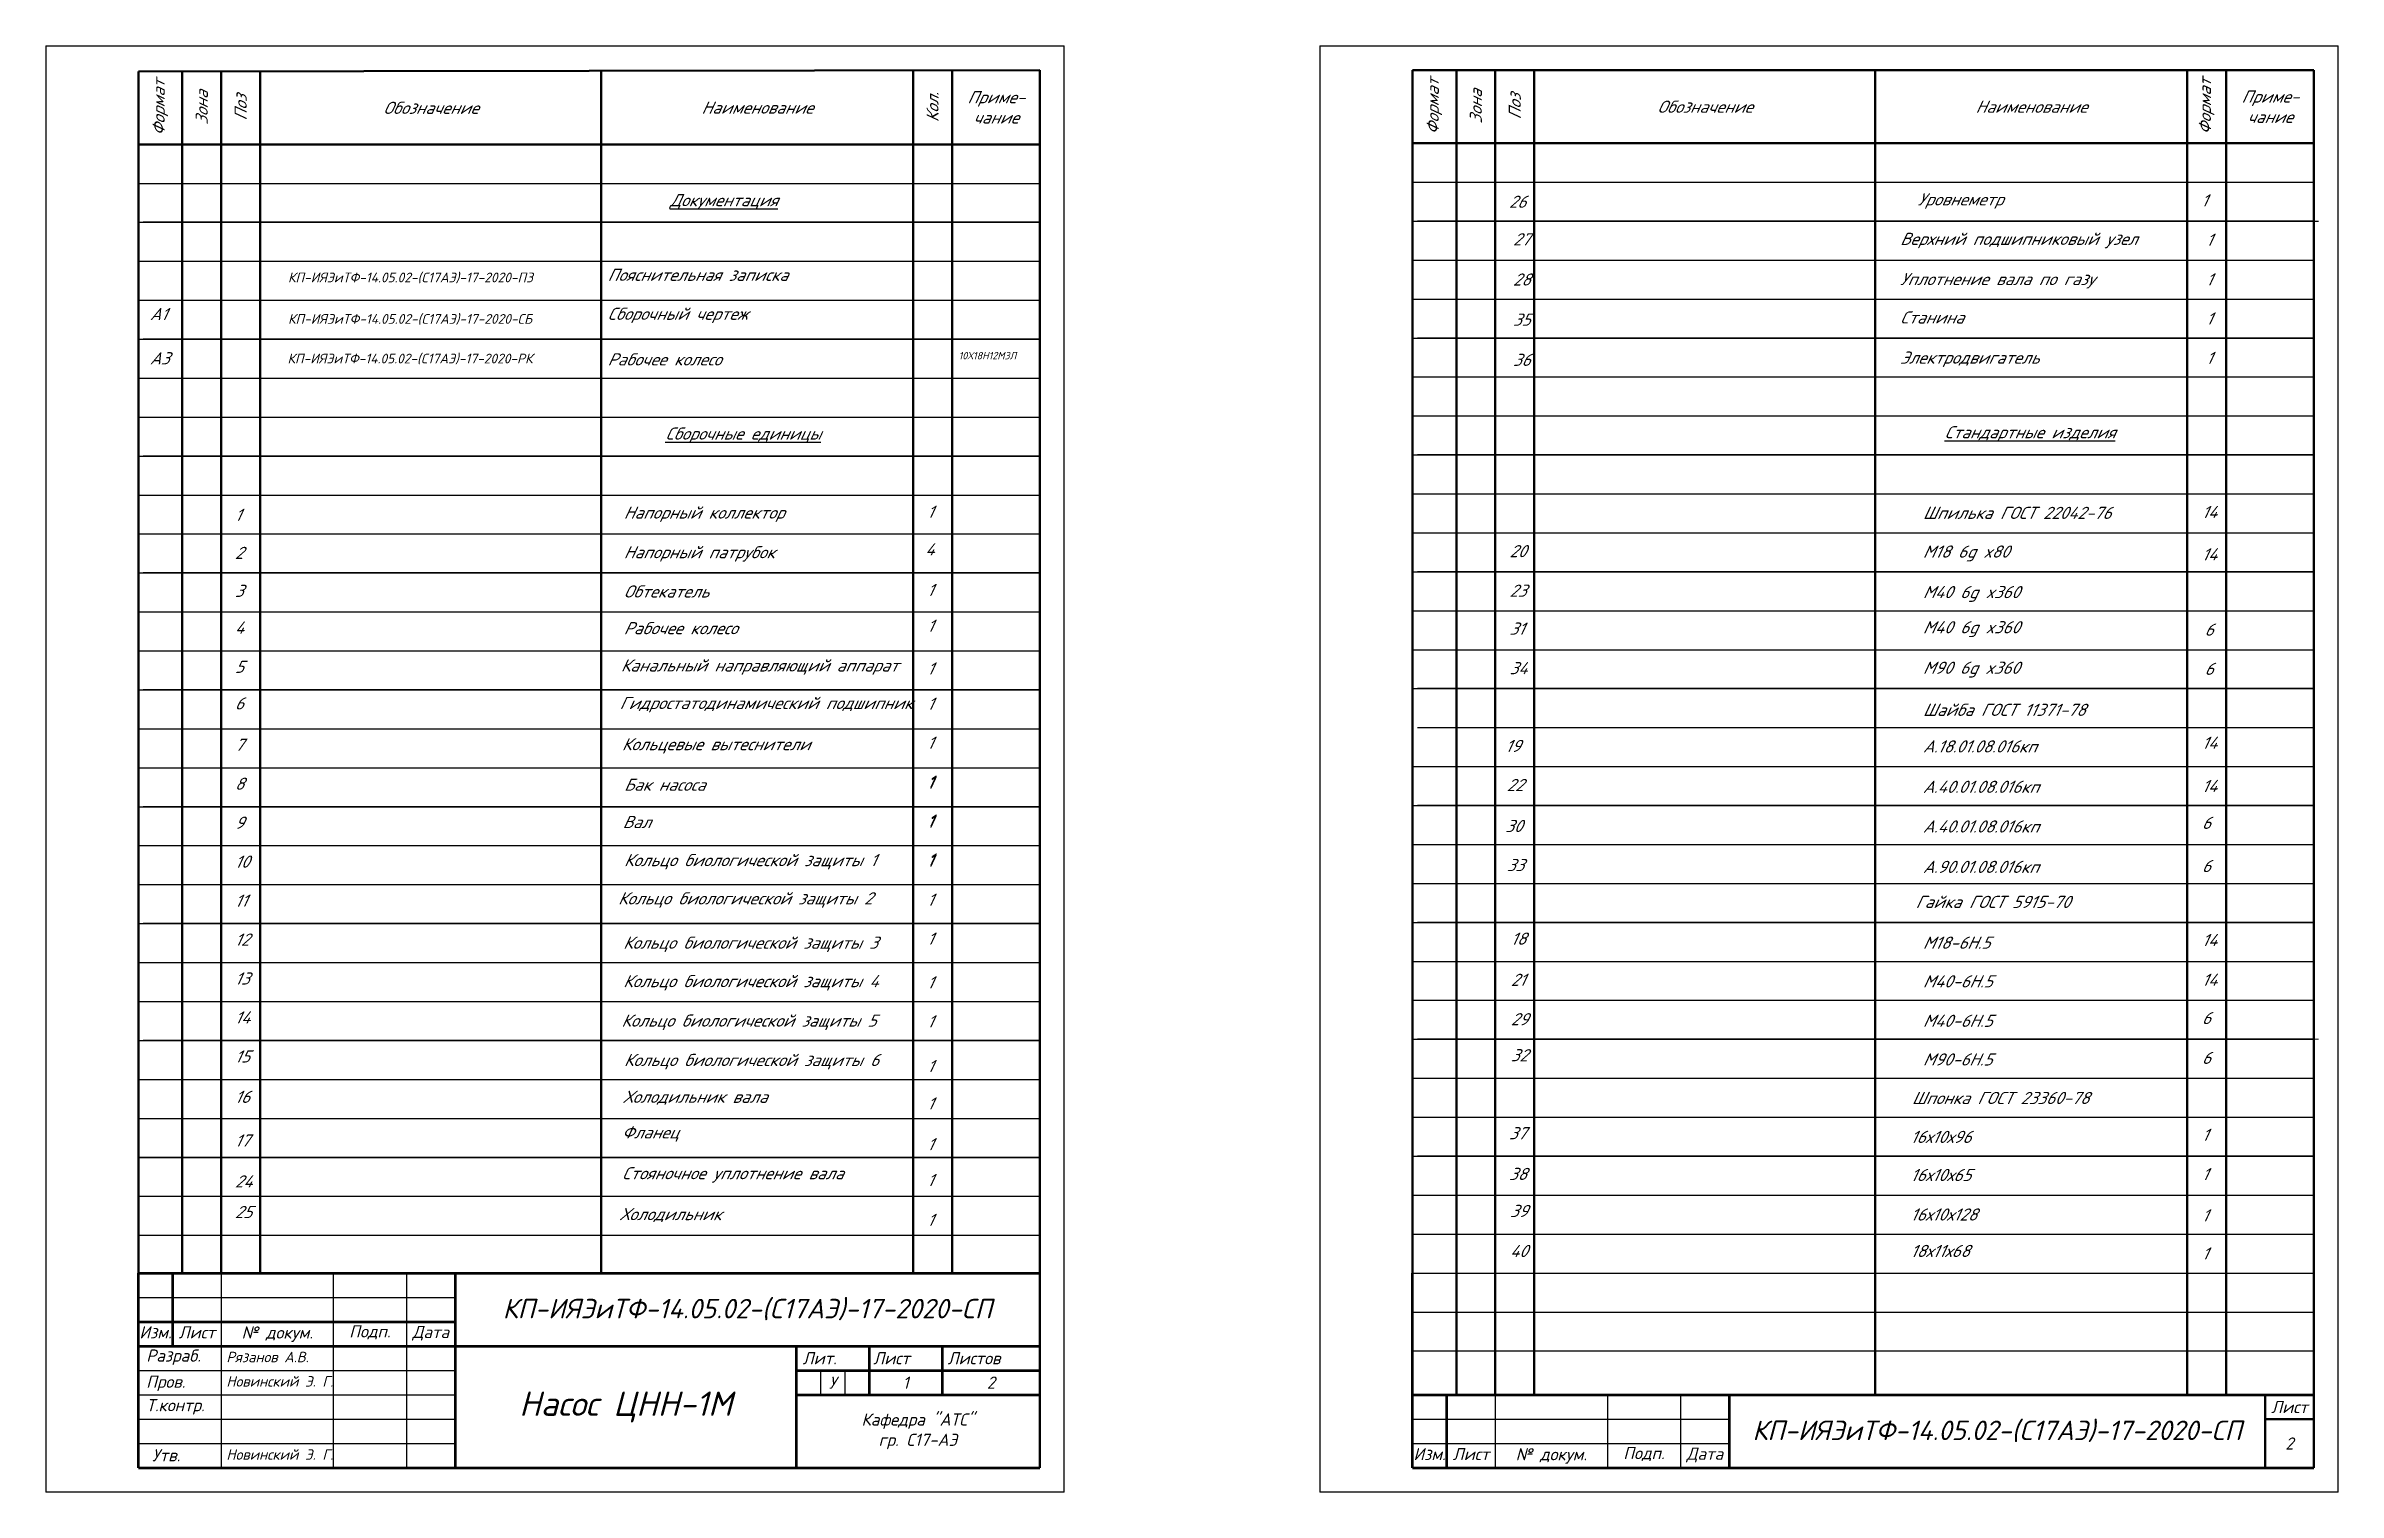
# Model space of a CAD drawing. Header units: millimetres. Extents: x -4 to 466, y 13 to 310.
import ezdxf

# ---------------------------------------------------------------- set-up
doc = ezdxf.new("R2010")
doc.units = ezdxf.units.MM
for name, color, linetype, lineweight in [('main', 7, 'Continuous', 50), ('Основная', 7, 'Continuous', 53), ('Тонкая', 7, 'Continuous', 25), ('Штриховка', 7, 'Continuous', 20)]:
    doc.layers.add(name, color=color, linetype=linetype, lineweight=lineweight)
doc.layers.add('РАМКА', color=7, linetype='Continuous')
doc.styles.add('Frame', font='isocpeur.ttf', dxfattribs={"oblique": 25, "height": 2.5})
doc.styles.add('Размер', font='isocpeur.ttf', dxfattribs={"oblique": 15})
doc.styles.add('Размеры', font='isocpeur.ttf', dxfattribs={"oblique": 15})

msp = doc.modelspace()

# ---------------------------------------------------------------- linework, layer by layer
for p, q in [((-4.45, 310.16), (204.55, 310.16)), ((-4.45, 310.16), (-4.45, 13.16)), ((204.55, 13.16), (204.55, 310.16)), ((257.07, 310.16), (466.07, 310.16)), ((257.07, 310.16), (257.07, 13.16)), ((466.07, 13.16), (466.07, 310.16)), ((14.55, 304.92), (14.55, 289.92)), ((276.07, 305.16), (276.07, 290.16)), ((293.07, 305.16), (363.07, 305.16)), ((301.07, 305.16), (371.07, 305.16)), ((427.07, 305.16), (435.07, 305.16)), ((435.07, 305.16), (443.07, 305.16)), ((14.55, 281.92), (199.55, 281.92)), ((276.07, 282.16), (461.07, 282.16)), ((277.07, 282.16), (461.07, 282.16)), ((14.55, 273.92), (199.55, 273.92)), ((199.55, 273.92), (15.55, 273.92)), ((199.55, 277.16), (199.55, 269.16)), ((276.07, 274.16), (461.07, 274.16)), ((461.07, 274.16), (277.07, 274.16)), ((461.07, 277.16), (461.07, 269.16)), ((14.55, 265.92), (199.55, 265.92)), ((276.07, 266.16), (461.07, 266.16)), ((277.07, 266.16), (461.07, 266.16)), ((14.55, 257.92), (199.55, 257.92)), ((15.55, 257.92), (199.55, 257.92)), ((276.07, 258.16), (461.07, 258.16)), ((276.07, 258.16), (461.07, 258.16)), ((277.07, 258.16), (461.07, 258.16)), ((14.55, 249.92), (199.55, 249.92)), ((199.55, 249.92), (15.55, 249.92)), ((276.07, 250.16), (461.07, 250.16)), ((461.07, 250.16), (277.07, 250.16)), ((14.55, 241.92), (199.55, 241.92)), ((15.55, 241.92), (199.55, 241.92)), ((276.07, 242.16), (461.07, 242.16)), ((277.07, 242.16), (461.07, 242.16)), ((14.55, 233.92), (199.55, 233.92)), ((15.55, 233.92), (199.55, 233.92)), ((276.07, 234.16), (461.07, 234.16)), ((277.07, 234.16), (461.07, 234.16)), ((14.55, 225.92), (199.55, 225.92)), ((199.55, 225.92), (15.55, 225.92)), ((276.07, 226.16), (461.07, 226.16)), ((461.07, 226.16), (277.07, 226.16)), ((14.55, 217.92), (199.55, 217.92)), ((15.55, 217.92), (199.55, 217.92)), ((276.07, 218.16), (461.07, 218.16)), ((277.07, 218.16), (461.07, 218.16)), ((14.55, 209.92), (199.55, 209.92)), ((15.55, 209.92), (199.55, 209.92)), ((276.07, 210.16), (461.07, 210.16)), ((277.07, 210.16), (461.07, 210.16)), ((14.55, 201.92), (199.55, 201.92)), ((199.55, 201.92), (15.55, 201.92)), ((276.07, 202.16), (461.07, 202.16)), ((461.07, 202.16), (277.07, 202.16)), ((14.55, 193.92), (199.55, 193.92)), ((15.55, 193.92), (199.55, 193.92)), ((276.07, 194.16), (461.07, 194.16)), ((277.07, 194.16), (461.07, 194.16)), ((14.55, 185.92), (199.55, 185.92)), ((15.55, 185.92), (199.55, 185.92)), ((276.07, 186.16), (461.07, 186.16)), ((277.07, 186.16), (461.07, 186.16)), ((14.55, 177.92), (199.55, 177.92)), ((199.55, 177.92), (15.55, 177.92)), ((276.07, 178.16), (461.07, 178.16)), ((461.07, 178.16), (277.07, 178.16)), ((14.55, 169.92), (199.55, 169.92)), ((15.55, 169.92), (199.55, 169.92)), ((277.07, 170.16), (461.07, 170.16)), ((14.55, 161.92), (199.55, 161.92)), ((15.55, 161.92), (199.55, 161.92)), ((276.07, 162.16), (461.07, 162.16)), ((276.07, 162.16), (461.07, 162.16)), ((277.07, 162.16), (461.07, 162.16)), ((14.55, 153.92), (199.55, 153.92)), ((199.55, 153.92), (15.55, 153.92)), ((276.07, 154.16), (461.07, 154.16)), ((461.07, 154.16), (277.07, 154.16)), ((14.55, 145.92), (199.55, 145.92)), ((15.55, 145.92), (199.55, 145.92)), ((276.07, 146.16), (461.07, 146.16)), ((277.07, 146.16), (461.07, 146.16)), ((14.55, 137.92), (199.55, 137.92)), ((15.55, 137.92), (199.55, 137.92)), ((276.07, 138.16), (461.07, 138.16)), ((277.07, 138.16), (461.07, 138.16)), ((14.55, 129.92), (199.55, 129.92)), ((199.55, 129.92), (15.55, 129.92)), ((276.07, 130.16), (461.07, 130.16)), ((461.07, 130.16), (277.07, 130.16)), ((14.55, 121.92), (199.55, 121.92)), ((15.55, 121.92), (199.55, 121.92)), ((276.07, 122.16), (461.07, 122.16)), ((277.07, 122.16), (461.07, 122.16)), ((14.55, 113.92), (199.55, 113.92)), ((15.55, 113.92), (199.55, 113.92)), ((276.07, 114.16), (461.07, 114.16)), ((277.07, 114.16), (461.07, 114.16)), ((14.55, 105.92), (199.55, 105.92)), ((199.55, 105.92), (15.55, 105.92)), ((276.07, 106.16), (461.07, 106.16)), ((461.07, 106.16), (277.07, 106.16)), ((14.55, 97.92), (199.55, 97.92)), ((15.55, 97.92), (199.55, 97.92)), ((276.07, 98.16), (461.07, 98.16)), ((277.07, 98.16), (461.07, 98.16)), ((14.55, 89.92), (199.55, 89.92)), ((14.55, 89.92), (199.55, 89.92)), ((276.07, 90.16), (461.07, 90.16)), ((277.07, 90.16), (461.07, 90.16)), ((199.55, 81.92), (14.55, 81.92)), ((14.55, 81.92), (199.55, 81.92)), ((276.07, 82.16), (461.07, 82.16)), ((461.07, 82.16), (277.07, 82.16)), ((14.55, 73.92), (199.55, 73.92)), ((14.55, 73.92), (199.55, 73.92)), ((276.07, 74.16), (461.07, 74.16)), ((277.07, 74.16), (461.07, 74.16)), ((14.55, 65.92), (199.55, 65.92)), ((14.55, 65.92), (199.55, 65.92)), ((276.07, 69.16), (276.07, 61.16)), ((276.07, 66.16), (461.07, 66.16)), ((14.55, 58.16), (28.55, 58.16)), ((14.55, 58.16), (21.55, 58.16)), ((14.55, 58.16), (14.55, 53.16)), ((14.55, 58.16), (14.55, 43.16)), ((15.55, 58.16), (22.55, 58.16)), ((21.55, 58.16), (31.55, 58.16)), ((23.55, 58.16), (31.55, 58.16)), ((28.55, 58.16), (43.55, 58.16)), ((31.55, 58.16), (39.55, 58.16)), ((31.55, 58.16), (54.55, 58.16)), ((31.55, 58.16), (31.55, 18.16)), ((55.55, 58.16), (32.55, 58.16)), ((43.55, 58.16), (59.55, 58.16)), ((54.55, 58.16), (54.55, 18.16)), ((54.55, 58.16), (69.55, 58.16)), ((59.55, 58.16), (76.55, 58.16)), ((69.55, 58.16), (79.55, 58.16)), ((69.55, 58.16), (69.55, 18.16)), ((101.55, 58.16), (165.55, 58.16)), ((199.55, 58.16), (149.55, 58.16)), ((173.55, 58.16), (181.55, 58.16)), ((276.07, 61.16), (276.07, 53.16)), ((276.07, 58.16), (276.07, 53.16)), ((276.07, 58.16), (276.07, 43.16)), ((276.07, 58.16), (461.07, 58.16)), ((14.55, 53.16), (79.55, 53.16)), ((276.07, 53.16), (276.07, 45.16)), ((14.55, 48.16), (79.55, 48.16)), ((276.07, 50.16), (461.07, 50.16)), ((14.55, 43.16), (14.55, 18.16)), ((14.55, 43.16), (79.55, 43.16)), ((14.55, 43.16), (14.55, 38.16)), ((149.55, 43.16), (164.55, 43.16)), ((149.55, 43.16), (149.55, 38.16)), ((164.55, 43.16), (179.55, 43.16)), ((276.07, 45.16), (276.07, 37.16)), ((276.07, 43.16), (276.07, 18.16)), ((276.07, 43.16), (276.07, 38.16)), ((14.55, 38.16), (79.55, 38.16)), ((14.55, 38.16), (14.55, 33.16)), ((149.55, 38.16), (154.55, 38.16)), ((154.55, 38.16), (154.55, 33.16)), ((159.55, 38.16), (159.55, 33.16)), ((276.07, 42.16), (461.07, 42.16)), ((276.07, 38.16), (276.07, 33.16)), ((14.55, 33.16), (79.55, 33.16)), ((293.07, 33.16), (293.07, 18.16)), ((316.07, 33.16), (316.07, 18.16)), ((331.07, 33.16), (331.07, 18.16)), ((14.55, 28.16), (79.55, 28.16)), ((276.07, 28.16), (341.07, 28.16)), ((14.55, 23.16), (79.55, 23.16)), ((276.07, 23.16), (341.07, 23.16)), ((14.55, 18.16), (79.55, 18.16)), ((461.07, 18.16), (451.07, 18.16)), ((204.55, 13.16), (-4.45, 13.16)), ((466.07, 13.16), (257.07, 13.16))]:
    msp.add_line(p, q)
at = {"lineweight": 50}
for p, q in [((14.55, 304.92), (199.55, 305.16)), ((14.55, 57.92), (14.55, 304.92)), ((23.55, 304.93), (23.55, 58.16)), ((31.55, 58.16), (31.55, 304.94)), ((39.55, 58.16), (39.55, 304.95)), ((109.55, 305.04), (109.55, 58.16)), ((173.55, 58.16), (173.55, 305.13)), ((181.55, 305.14), (181.55, 58.16)), ((199.55, 305.16), (199.55, 18.16)), ((276.07, 58.16), (276.07, 305.16)), ((276.07, 305.16), (461.07, 305.16)), ((285.07, 305.16), (285.07, 33.16)), ((293.07, 33.16), (293.07, 305.16)), ((301.07, 33.16), (301.07, 305.16)), ((371.07, 305.16), (371.07, 33.16)), ((435.07, 33.16), (435.07, 305.16)), ((443.07, 305.16), (443.07, 33.16)), ((461.07, 305.16), (461.07, 18.16)), ((14.55, 289.92), (199.55, 289.92)), ((276.07, 290.16), (461.07, 290.16)), ((109.55, 58.16), (173.55, 58.16)), ((277.07, 33.16), (461.07, 33.16))]:
    msp.add_line(p, q, dxfattribs=at)
at = {"lineweight": 30}
msp.add_line((149.55, 18.16), (149.55, 23.16), dxfattribs=at)
at = {"layer": 'main'}
for p, q in [((451.07, 18.16), (451.07, 33.16)), ((451.07, 28.16), (461.07, 28.16))]:
    msp.add_line(p, q, dxfattribs=at)
at = {"layer": 'Основная'}
for p, q in [((14.55, 18.16), (14.55, 58.16)), ((14.55, 58.16), (199.55, 58.16)), ((21.55, 58.16), (21.55, 43.16)), ((79.55, 58.16), (79.55, 18.16)), ((276.07, 18.16), (276.07, 58.16)), ((14.55, 48.16), (79.55, 48.16)), ((14.55, 43.16), (79.55, 43.16)), ((79.55, 43.16), (199.55, 43.16)), ((149.55, 43.16), (149.55, 18.16)), ((164.55, 43.16), (164.55, 33.16)), ((179.55, 43.16), (179.55, 33.16)), ((149.55, 38.16), (199.55, 38.16)), ((149.55, 33.16), (199.55, 33.16)), ((276.07, 33.16), (461.07, 33.16)), ((283.07, 33.16), (283.07, 18.16)), ((341.07, 33.16), (341.07, 18.16)), ((14.55, 18.16), (199.55, 18.16)), ((276.07, 18.16), (341.07, 18.16)), ((341.07, 18.16), (461.07, 18.16))]:
    msp.add_line(p, q, dxfattribs=at)
at = {"layer": 'Тонкая'}
msp.add_line((277.07, 274.16), (462.07, 274.16), dxfattribs=at)
at = {"layer": 'Штриховка'}
msp.add_line((277.07, 106.16), (462.07, 106.16), dxfattribs=at)

# ---------------------------------------------------------------- texts
at = {"char_height": 2.5, "attachment_point": 5, "rotation": 90, "style": 'Frame'}
for s, insert, width in [('Формат', (19.05, 297.42), 15.0073), ('Зона', (27.55, 297.43), 15.0226), ('Формат', (280.57, 297.66), 15), ('Зона', (289.07, 297.66), 15), ('Формат', (439.07, 297.66), 15), ('Поз', (35.55, 297.43), 15.0333), ('Кол.', (177.55, 297.53), 15.2224), ('Поз', (297.07, 297.66), 15)]:
    msp.add_mtext(s, dxfattribs=dict(at, insert=insert, width=width))
for s, insert, char_height, width, attachment_point, style in [('Обозначение', (74.55, 297.43), 2.5, 70, 5, 'Frame'), ('Наименование', (141.55, 297.48), 2.5, 64, 5, 'Frame'), ('Приме-\\Pчание', (190.55, 297.53), 2.5, 18, 5, 'Frame'), ('Обозначение', (336.07, 297.66), 2.5, 70, 5, 'Frame'), ('Наименование', (403.07, 297.66), 2.5, 64, 5, 'Frame'), ('Приме-\\Pчание', (452.07, 297.66), 2.5, 18, 5, 'Frame'), ('{\\LДокументация}', (123.62, 279.72), 2.5, 45.3978, 1, 'Frame'), ('26', (295.83, 279.4), 2.5, 8, 1, 'Frame'), ('Уровнеметр', (379.77, 279.89), 2.5, 64, 1, 'Frame'), ('1', (437.93, 279.69), 2.5, 8, 1, 'Frame'), ('27', (296.66, 271.68), 2.5, 8, 1, 'Frame'), ('Верхний подшипниковый узел', (376.14, 271.77), 2.5, 64, 1, 'Frame'), ('1', (438.93, 271.61), 2.5, 8, 1, 'Frame'), ('{\\Q15;КП-ИЯЭиТФ-14.05.02-(C17АЭ)-17-2020-ПЗ}', (45.25, 263.6), 2, 64, 1, 'Frame'), ('Пояснительная записка', (110.82, 264.39), 2.5, 64, 1, 'Frame'), ('Уплотнение вала по газу', (376.14, 263.52), 2.5, 64, 1, 'Frame'), ('28', (296.66, 263.43), 2.5, 8, 1, 'Frame'), ('1', (438.93, 263.46), 2.5, 8, 1, 'Frame'), ('А1', (16.87, 256.33), 2.5, 8, 1, 'Frame'), ('{\\Q15;КП-ИЯЭиТФ-14.05.02-(C17АЭ)-17-2020-СБ}', (45.26, 255.08), 2, 64, 1, 'Frame'), ('Сборочный чертеж', (110.82, 256.39), 2.5, 64, 1, 'Frame'), ('35', (296.66, 255.18), 2.5, 8, 1, 'Frame'), ('Станина', (376.14, 255.64), 2.5, 64, 1, 'Frame'), ('1', (438.93, 255.42), 2.5, 8, 1, 'Frame'), ('А3', (16.87, 247.25), 2.5, 8, 1, 'Frame'), ('{\\Q15;КП-ИЯЭиТФ-14.05.02-(C17АЭ)-17-2020-РК}', (45.15, 246.95), 2, 64, 1, 'Frame'), ('Рабочее колесо', (110.82, 247.03), 2.5, 64, 1, 'Frame'), ('36', (296.66, 246.93), 2.5, 8, 1, 'Frame'), ('Электродвигатель', (376.14, 247.39), 2.5, 64, 1, 'Frame'), ('1', (438.93, 247.34), 2.5, 8, 1, 'Frame'), ('{\\LСборочные единицы}', (122.7, 231.79), 2.5, 53.5781, 1, 'Frame'), ('1', (34.31, 215.1), 2.5, 8, 1, 'Frame'), ('Напорный коллектор', (114.14, 215.57), 2.5, 64, 1, 'Frame'), ('1', (176.41, 215.74), 2.5, 8, 1, 'Frame'), ('Шпилька ГОСТ 22042-76', (380.81, 215.51), 2.5, 64, 1, 'Frame'), ('14', (438.06, 215.7), 2.5, 8, 1, 'Frame'), ('2', (34.31, 207.3), 2.5, 8, 1, 'Frame'), ('Напорный патрубок', (114.14, 207.43), 2.5, 64, 1, 'Frame'), ('4', (176.01, 208.02), 2.5, 8, 1, 'Frame'), ('20', (295.95, 207.65), 2.5, 8, 1, 'Frame'), ('M18 6g x80', (380.81, 207.56), 2.5, 64, 1, 'Frame'), ('14', (438.06, 207.01), 2.5, 8, 1, 'Frame'), ('3', (34.31, 199.49), 2.5, 8, 1, 'Frame'), ('Обтекатель', (114.14, 199.37), 2.5, 64, 1, 'Frame'), ('1', (176.41, 199.69), 2.5, 8, 1, 'Frame'), ('23', (295.95, 199.53), 2.5, 8, 1, 'Frame'), ('M40 6g x360', (380.81, 199.24), 2.5, 64, 1, 'Frame'), ('4', (34.31, 191.95), 2.5, 8, 1, 'Frame'), ('Рабочее колесо', (114.14, 191.83), 2.5, 64, 1, 'Frame'), ('1', (176.41, 192.33), 2.5, 8, 1, 'Frame'), ('31', (295.95, 191.74), 2.5, 8, 1, 'Frame'), ('M40 6g x360', (380.81, 192.02), 2.5, 64, 1, 'Frame'), ('6', (438.62, 191.53), 2.5, 8, 1, 'Frame'), ('5', (34.31, 183.89), 2.5, 8, 1, 'Frame'), ('Канальный направляющий аппарат', (113.54, 184.18), 2.5, 64, 1, 'Frame'), ('1', (176.41, 183.55), 2.5, 8, 1, 'Frame'), ('34', (295.95, 183.62), 2.5, 8, 1, 'Frame'), ('M90 6g x360', (380.81, 183.7), 2.5, 64, 1, 'Frame'), ('6', (438.62, 183.48), 2.5, 8, 1, 'Frame'), ('6', (34.31, 176.39), 2.5, 8, 1, 'Frame'), ('Гидростатодинамический подшипник', (113.29, 176.47), 2.5, 64, 1, 'Frame'), ('1', (176.41, 176.33), 2.5, 8, 1, 'Frame'), ('Шайба ГОСТ 11371-78', (380.81, 175.06), 2.5, 64, 1, 'Frame'), ('7', (34.31, 167.89), 2.5, 8, 1, 'Frame'), ('Кольцевые вытеснители', (113.76, 168.01), 2.5, 64, 1, 'Frame'), ('1', (176.41, 168.33), 2.5, 8, 1, 'Frame'), ('19', (295.08, 167.65), 2.5, 8, 1, 'Frame'), ('A.18.01.08.016кп', (380.81, 167.55), 2.5, 64, 1, 'Frame'), ('14', (438.06, 168.3), 2.5, 8, 1, 'Frame'), ('1', (176.41, 160.33), 2.5, 8, 1, 'Frame'), ('1', (176.41, 160.09), 2.5, 8, 1, 'Frame'), ('8', (34.31, 159.89), 2.5, 8, 1, 'Frame'), ('Бак насоса', (114.2, 159.69), 2.5, 64, 1, 'Frame'), ('22', (295.4, 159.63), 2.5, 8, 1, 'Frame'), ('A.40.01.08.016кп', (380.81, 159.26), 2.5, 64, 1, 'Frame'), ('14', (438.06, 159.44), 2.5, 8, 1, 'Frame'), ('9', (34.31, 151.89), 2.5, 8, 1, 'Frame'), ('Вал', (113.92, 152.02), 2.5, 64, 1, 'Frame'), ('1', (176.41, 152.33), 2.5, 8, 1, 'Frame'), ('1', (176.41, 152.09), 2.5, 8, 1, 'Frame'), ('30', (295.08, 151.2), 2.5, 8, 1, 'Frame'), ('A.40.01.08.016кп', (380.81, 151.11), 2.5, 64, 1, 'Frame'), ('6', (438.06, 151.85), 2.5, 8, 1, 'Frame'), ('10', (34.31, 143.89), 2.5, 8, 1, 'Frame'), ('Кольцо биологической защиты 1', (114.19, 144.2), 2.5, 64, 1, 'Frame'), ('1', (176.41, 144.33), 2.5, 8, 1, 'Frame'), ('1', (176.41, 144.09), 2.5, 8, 1, 'Frame'), ('33', (295.4, 143.18), 2.5, 8, 1, 'Frame'), ('A.90.01.08.016кп', (380.81, 142.82), 2.5, 64, 1, 'Frame'), ('6', (438.06, 142.99), 2.5, 8, 1, 'Frame'), ('11', (34.31, 135.89), 2.5, 8, 1, 'Frame'), ('Кольцо биологической защиты 2', (112.97, 136.35), 2.5, 64, 1, 'Frame'), ('1', (176.41, 136.09), 2.5, 8, 1, 'Frame'), ('Гайка ГОСТ 5915-70', (379.31, 135.62), 2.5, 64, 1, 'Frame'), ('12', (34.31, 127.89), 2.5, 8, 1, 'Frame'), ('Кольцо биологической защиты 3', (114.02, 127.25), 2.5, 64, 1, 'Frame'), ('1', (176.41, 128.09), 2.5, 8, 1, 'Frame'), ('18', (296.21, 128.08), 2.5, 8, 1, 'Frame'), ('M18-6H.5', (380.81, 127.25), 2.5, 64, 1, 'Frame'), ('14', (438.06, 127.8), 2.5, 8, 1, 'Frame'), ('13', (34.31, 119.89), 2.5, 8, 1, 'Frame'), ('Кольцо биологической защиты 4', (114.02, 119.35), 2.5, 64, 1, 'Frame'), ('1', (176.41, 119.1), 2.5, 8, 1, 'Frame'), ('21', (296.21, 119.63), 2.5, 8, 1, 'Frame'), ('M40-6H.5', (380.81, 119.31), 2.5, 64, 1, 'Frame'), ('14', (438.06, 119.63), 2.5, 8, 1, 'Frame'), ('14', (34.31, 111.89), 2.5, 8, 1, 'Frame'), ('Кольцо биологической защиты 5', (113.66, 111.25), 2.5, 64, 1, 'Frame'), ('1', (176.41, 111.1), 2.5, 8, 1, 'Frame'), ('29', (296.21, 111.54), 2.5, 8, 1, 'Frame'), ('M40-6H.5', (380.81, 111.21), 2.5, 64, 1, 'Frame'), ('6', (438.06, 111.77), 2.5, 8, 1, 'Frame'), ('15', (34.31, 103.89), 2.5, 8, 1, 'Frame'), ('32', (296.21, 104.14), 2.5, 8, 1, 'Frame'), ('6', (438.06, 103.59), 2.5, 8, 1, 'Frame'), ('Кольцо биологической защиты 6', (114.19, 103.16), 2.5, 64, 1, 'Frame'), ('1', (176.41, 101.91), 2.5, 8, 1, 'Frame'), ('M90-6H.5', (380.81, 103.27), 2.5, 64, 1, 'Frame'), ('16', (34.31, 95.59), 2.5, 8, 1, 'Frame'), ('Холодильник вала', (114.02, 95.61), 2.5, 64, 1, 'Frame'), ('1', (176.41, 94.23), 2.5, 8, 1, 'Frame'), ('Шпонка ГОСТ 23360-78', (378.56, 95.36), 2.5, 64, 1, 'Frame'), ('17', (34.31, 86.63), 2.5, 8, 1, 'Frame'), ('Фланец', (113.76, 88.3), 2.5, 64, 1, 'Frame'), ('1', (176.41, 85.87), 2.5, 8, 1, 'Frame'), ('37', (295.84, 88.12), 2.5, 8, 1, 'Frame'), ('16х10х96', (378.25, 87.37), 2.5, 64, 1, 'Frame'), ('1', (438.06, 87.8), 2.5, 8, 1, 'Frame'), ('24', (34.31, 78.23), 2.5, 8, 1, 'Frame'), ('Стояночное уплотнение вала', (113.8, 79.91), 2.5, 64, 1, 'Frame'), ('1', (176.41, 78.52), 2.5, 8, 1, 'Frame'), ('38', (295.84, 79.76), 2.5, 8, 1, 'Frame'), ('16х10х65', (378.25, 79.55), 2.5, 64, 1, 'Frame'), ('1', (438.06, 79.73), 2.5, 8, 1, 'Frame'), ('25', (34.31, 71.94), 2.5, 8, 1, 'Frame'), ('Холодильник', (113.33, 71.51), 2.5, 64, 1, 'Frame'), ('39', (296.05, 72.16), 2.5, 8, 1, 'Frame'), ('16х10х128', (378.25, 71.43), 2.5, 64, 1, 'Frame'), ('1', (438.06, 71.27), 2.5, 8, 1, 'Frame'), ('1', (176.41, 70.33), 2.5, 8, 1, 'Frame'), ('40', (296.05, 63.94), 2.5, 8, 1, 'Frame'), ('18х11х68', (378.25, 63.95), 2.5, 64, 1, 'Frame'), ('1', (438.06, 63.43), 2.5, 8, 1, 'Frame'), ('КП-ИЯЭиТФ-14.05.02-(C17АЭ)-17-2020-СП', (139.55, 50.66), 4, 120, 5, 'Размер'), ('Изм.', (18.05, 45.99), 2.5, 7, 5, 'Размер'), ('Лист', (26.55, 45.99), 2.5, 10, 5, 'Размеры'), ('№ докум.', (43.05, 45.61), 2.5, 23, 5, 'Размер'), ('Подп.', (62.05, 45.99), 2.5, 15, 5, 'Размер'), ('Дата', (74.55, 45.8), 2.5, 10, 5, 'Размер'), ('Разраб.', (16.16, 42.46), 2.5, 17, 1, 'Размер'), ('Рязанов А.В.', (32.6, 41.99), 2.15, 23, 1, 'Размер'), ('Пров.', (16.14, 37.1), 2.5, 17, 1, 'Размер'), ('Новинский Э. Г.', (32.6, 36.99), 2.15, 23, 1, 'Размер'), ('Насос ЦНН-1М', (114.55, 30.66), 5, 70, 5, 'Размер'), ('Т.контр.', (16.16, 32.28), 2.5, 17, 1, 'Размер'), ('КП-ИЯЭиТФ-14.05.02-(C17АЭ)-17-2020-СП', (396.07, 25.66), 4, 110, 5, 'Размер'), ('Утв.', (17.38, 22), 2.5, 17, 1, 'Размеры'), ('Новинский Э. Г.', (32.6, 21.97), 2.15, 23, 1, 'Размер'), ('Изм.', (279.57, 20.99), 2.5, 7, 5, 'Размер'), ('Лист', (288.07, 20.99), 2.5, 10, 5, 'Размеры'), ('№ докум.', (304.57, 20.61), 2.5, 23, 5, 'Размер'), ('Подп.', (323.57, 20.99), 2.5, 15, 5, 'Размер'), ('Дата', (336.07, 20.8), 2.5, 10, 5, 'Размер')]:
    msp.add_mtext(s, dxfattribs=dict(insert=insert, char_height=char_height, width=width, attachment_point=attachment_point, style=style))
at = {"layer": 'Основная', "char_height": 2.5, "style": 'Размер'}
for s, insert, width, attachment_point in [('Лит.', (150.87, 41.92), 15, 1), ('Лист', (165.37, 41.92), 20, 1), ('Листов', (180.63, 41.92), 20, 1), ('У', (157.05, 35.66), 15, 5), ('1', (172.05, 35.66), 15, 5), ('2', (189.55, 35.66), 20, 5), ('Кафедра "АТС" \\Pгр. С17-АЭ', (174.55, 25.66), 50, 5), ('Лист', (456.07, 30.66), 10, 5), ('2', (456.07, 23.16), 10, 5)]:
    msp.add_mtext(s, dxfattribs=dict(at, insert=insert, width=width, attachment_point=attachment_point))
at = {"layer": 'РАМКА', "insert": (182.92, 247.29), "char_height": 1.5, "width": 88.8117, "attachment_point": 1, "style": 'Размеры'}
msp.add_mtext('10Х18Н12М3Л', dxfattribs=at)
at = {"layer": 'Тонкая', "insert": (385.26, 232.07), "char_height": 2.5, "width": 53.5781, "attachment_point": 1, "style": 'Frame'}
msp.add_mtext('{\\LСтандартные изделия}', dxfattribs=at)

doc.saveas('drawing.dxf')
